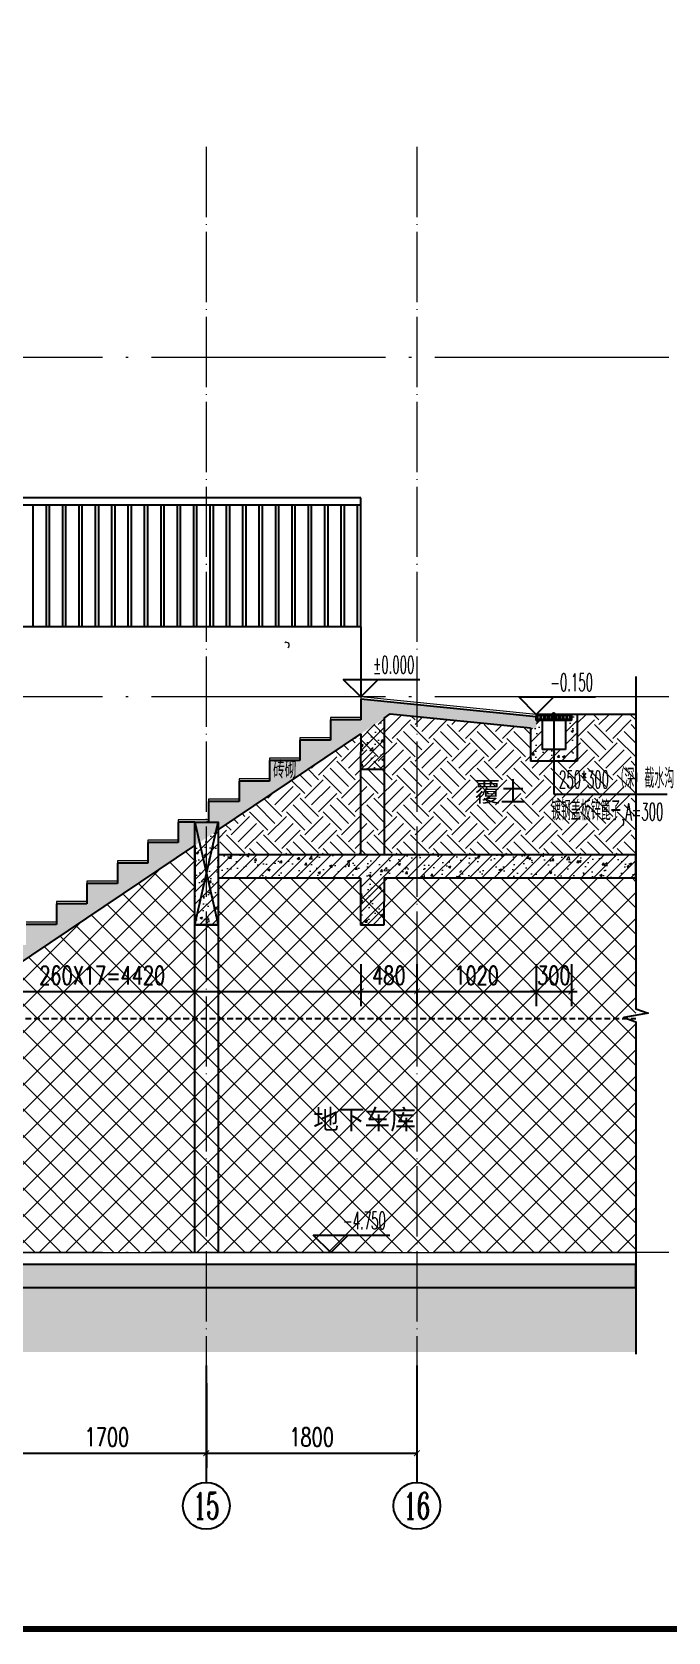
# Model space of a CAD drawing. Extents: x -812054 to 22247, y -644080 to 1003627.
# Drawn here: x -131211 to -125775, y -155995 to -142320 of the extents above; entities that cross this region are included whole.
import ezdxf
from ezdxf.enums import TextEntityAlignment as Align

# ---------------------------------------------------------------- set-up
doc = ezdxf.new("R2010")
doc.units = 0
doc.header["$LTSCALE"] = 1000
doc.linetypes.add('DOTE', pattern=[2.42, 2, -0.2, 0.02, -0.2])
doc.linetypes.add('HIDDEN', pattern=[0.375, 0.25, -0.125])
doc.layers.get('0').update_dxf_attribs({"linetype": 'CONTINUOUS'})
doc.layers.get('DEFPOINTS').update_dxf_attribs({"linetype": 'CONTINUOUS'})
for name, color, linetype in [('-TK', 7, 'CONTINUOUS'), ('A-AXIS_TEXT', 7, 'CONTINUOUS'), ('AXIS', 3, 'CONTINUOUS'), ('DIM_ELEV', 3, 'CONTINUOUS'), ('DIM_LEAD', 3, 'CONTINUOUS'), ('DIM_SYMB', 3, 'CONTINUOUS'), ('PUB_TEXT', 2, 'CONTINUOUS'), ('S-大样-砼线', 7, 'CONTINUOUS'), ('Stair-栏杆', 142, 'CONTINUOUS'), ('TEXT', 2, 'CONTINUOUS'), ('WALL', 5, 'CONTINUOUS'), ('地库集水坑', 128, 'CONTINUOUS'), ('审核', 1, 'CONTINUOUS'), ('尺寸标注', 86, 'CONTINUOUS'), ('看线', 251, 'CONTINUOUS')]:
    doc.layers.add(name, color=color, linetype=linetype)
for name, color, linetype, lineweight in [('AXIS_TEXT', 7, 'CONTINUOUS', 20), ('DOTE', 19, 'DOTE', 9), ('PUB_HATCH', 8, 'CONTINUOUS', 9), ('内粉刷', 37, 'CONTINUOUS', 9), ('填充', 251, 'CONTINUOUS', 5), ('立面-栏杆', 105, 'CONTINUOUS', 15)]:
    doc.layers.add(name, color=color, linetype=linetype, lineweight=lineweight)
doc.styles.add('_TCH_AXIS', font='COMPLEX', dxfattribs={"bigfont": 'GBCBIG'})
doc.styles.add('_TCH_DIM', font='SIMPLEX.shx', dxfattribs={"width": 0.7, "bigfont": 'GBCBIG.shx'})
doc.styles.add('_TCH_DIM_T3', font='SIMPLEX', dxfattribs={"width": 0.705882, "bigfont": 'GBCBIG'})
doc.styles.add('COMPLEX', font='COMPLEX')
doc.styles.add('TSSD_REIN', font='tssdeng.shx', dxfattribs={"width": 0.7, "height": 300, "bigfont": 'tssdchn.shx'})
doc.dimstyles.new('_TCH_ARCH&&50', dxfattribs={"dimtxt": 157.5, "dimasz": 50, "dimexe": 125, "dimexo": 150, "dimgap": 58.75, "dimtad": 1, "dimdec": 0, "dimzin": 0, "dimdsep": 46, "dimtxsty": '_TCH_DIM_T3', "dimblk": 'ARCHTICK', "dimcen": 0.09, "dimclrt": 7, "dimazin": 0, "dimtfac": 1, "dimtdec": 0, "dimtix": 1, "dimtmove": 2, "dimatfit": 3, "dimldrblk": 'ARCHTICK', "dimfxl": 1, "dimtolj": 1, "dimtzin": 0, "dimarcsym": 0})
pattern_1 = [(45, (-547608.875, -111693.935), (-53.033009, 53.033009), []), (50, (-547608.87, -111693.93), (215.178055, -18.82564), [22.5, -247.5]), (355, (-547608.87, -111693.93), (-41.6254, 225.65764), [18, -198]), (100.4514, (-547590.94, -111695.5), (173.55281, 206.83186), [19.12206, -210.34263]), (46.1842, (-547608.87, -111633.93), (320.17231, -49.6557), [33.75, -371.25]), (96.6356, (-547582.2, -111638.07), (280.39881, 292.23536), [28.68309, -315.5139]), (351.1842, (-547608.87, -111633.93), (280.39858, 292.23558), [27, -297]), (21, (-547578.87, -111648.93), (179.072116, -120.78567), [22.5, -247.5]), (326, (-547578.87, -111648.93), (72.9946, 217.54501), [18, -198]), (71.4514, (-547563.95, -111659), (252.06679, 96.75915), [19.12206, -210.34263]), (37.5, (-547608.875, -111693.935), (3.647957, 99.868156), [0, -195.6, 0, -201, 0, -198.75]), (7.5, (-547608.87, -111693.93), (78.92086, 118.323514), [0, -114.6, 0, -191.1, 0, -75.75]), (327.5, (-547675.775, -111693.935), (160.146731, -6.766462), [0, -75, 0, -234, 0, -310.5]), (317.5, (-547705.77, -111693.93), (174.95585, 30.031495), [0, -97.5, 0, -155.4, 0, -220.5])]

# ---------------------------------------------------------------- blocks, each defined once
blk = doc.blocks.new('_ArchTick')
at = {"color": 0, "linetype": 'ByBlock', "const_width": 0.15}
blk.add_lwpolyline([(-0.5, -0.5), (0.5, 0.5)], dxfattribs=at)
blk = doc.blocks.new('*D1078')
at = {"layer": 'AXIS', "color": 0, "lineweight": -2, "transparency": 16777216}
for p, q in [((-129721, -153867), (-129721, -154592)), ((-127921, -153867), (-127921, -154592)), ((-129721, -154467), (-127921, -154467))]:
    blk.add_line(p, q, dxfattribs=at)
at = {"layer": 'DEFPOINTS', "color": 0, "transparency": 16777216}
for p in [(-129721, -153717), (-127921, -153717), (-127921, -154467)]:
    blk.add_point(p, dxfattribs=at)
at = {"layer": 'AXIS', "color": 0, "lineweight": -2, "transparency": 16777216, "xscale": 50, "yscale": 50, "zscale": 50, "rotation": 180}
blk.add_blockref('_ArchTick', (-129721, -154467), dxfattribs=at)
at = {"layer": 'AXIS', "color": 0, "lineweight": -2, "transparency": 16777216, "xscale": 50, "yscale": 50, "zscale": 50}
blk.add_blockref('_ArchTick', (-127921, -154467), dxfattribs=at)
at = {"layer": 'AXIS', "color": 7, "transparency": 16777216, "insert": (-128821, -154329), "char_height": 157.5, "attachment_point": 5, "style": '_TCH_DIM_T3'}
blk.add_mtext('\\A1;1800', dxfattribs=at)
blk = doc.blocks.new('*D1079')
at = {"layer": 'AXIS', "color": 0, "lineweight": -2, "transparency": 16777216}
for p, q in [((-131421, -153867), (-131421, -154592)), ((-129721, -153867), (-129721, -154592)), ((-131421, -154467), (-129721, -154467))]:
    blk.add_line(p, q, dxfattribs=at)
at = {"layer": 'DEFPOINTS', "color": 0, "transparency": 16777216}
for p in [(-131421, -153717), (-129721, -153717), (-129721, -154467)]:
    blk.add_point(p, dxfattribs=at)
at = {"layer": 'AXIS', "color": 0, "lineweight": -2, "transparency": 16777216, "xscale": 50, "yscale": 50, "zscale": 50, "rotation": 180}
blk.add_blockref('_ArchTick', (-131421, -154467), dxfattribs=at)
at = {"layer": 'AXIS', "color": 0, "lineweight": -2, "transparency": 16777216, "xscale": 50, "yscale": 50, "zscale": 50}
blk.add_blockref('_ArchTick', (-129721, -154467), dxfattribs=at)
at = {"layer": 'AXIS', "color": 7, "transparency": 16777216, "insert": (-130571, -154329), "char_height": 157.5, "attachment_point": 5, "style": '_TCH_DIM_T3'}
blk.add_mtext('\\A1;1700', dxfattribs=at)
blk = doc.blocks.new('*D1095')
at = {"layer": 'DEFPOINTS', "color": 0, "transparency": 16777216}
for p in [(-126901, -150137), (-126601, -150137), (-126601, -150520)]:
    blk.add_point(p, dxfattribs=at)
at = {"layer": '尺寸标注', "color": 0, "lineweight": -2, "transparency": 16777216}
for p, q in [((-126901, -150287), (-126901, -150645)), ((-126601, -150287), (-126601, -150645)), ((-126901, -150520), (-126951, -150520)), ((-126901, -150520), (-126601, -150520)), ((-126601, -150520), (-126551, -150520))]:
    blk.add_line(p, q, dxfattribs=at)
at = {"layer": '尺寸标注', "color": 0, "lineweight": -2, "transparency": 16777216, "xscale": 50, "yscale": 50, "zscale": 50}
blk.add_blockref('_ArchTick', (-126901, -150520), dxfattribs=at)
at = {"layer": '尺寸标注', "color": 0, "lineweight": -2, "transparency": 16777216, "xscale": 50, "yscale": 50, "zscale": 50, "rotation": 180}
blk.add_blockref('_ArchTick', (-126601, -150520), dxfattribs=at)
at = {"layer": '尺寸标注', "color": 7, "transparency": 16777216, "insert": (-126751, -150383), "char_height": 157.5, "attachment_point": 5, "style": '_TCH_DIM_T3'}
blk.add_mtext('\\A1;300', dxfattribs=at)
blk = doc.blocks.new('*D1096')
at = {"layer": 'DEFPOINTS', "color": 0, "transparency": 16777216}
for p in [(-127921, -150137), (-126901, -150137), (-126901, -150520)]:
    blk.add_point(p, dxfattribs=at)
at = {"layer": '尺寸标注', "color": 0, "lineweight": -2, "transparency": 16777216}
for p, q in [((-127921, -150287), (-127921, -150645)), ((-126901, -150287), (-126901, -150645)), ((-127921, -150520), (-126901, -150520))]:
    blk.add_line(p, q, dxfattribs=at)
at = {"layer": '尺寸标注', "color": 0, "lineweight": -2, "transparency": 16777216, "xscale": 50, "yscale": 50, "zscale": 50, "rotation": 180}
blk.add_blockref('_ArchTick', (-127921, -150520), dxfattribs=at)
at = {"layer": '尺寸标注', "color": 0, "lineweight": -2, "transparency": 16777216, "xscale": 50, "yscale": 50, "zscale": 50}
blk.add_blockref('_ArchTick', (-126901, -150520), dxfattribs=at)
at = {"layer": '尺寸标注', "color": 7, "transparency": 16777216, "insert": (-127411, -150383), "char_height": 157.5, "attachment_point": 5, "style": '_TCH_DIM_T3'}
blk.add_mtext('\\A1;1020', dxfattribs=at)
blk = doc.blocks.new('*D1097')
at = {"layer": 'DEFPOINTS', "color": 0, "transparency": 16777216}
for p in [(-128401, -150137), (-127921, -150137), (-127921, -150520)]:
    blk.add_point(p, dxfattribs=at)
at = {"layer": '尺寸标注', "color": 0, "lineweight": -2, "transparency": 16777216}
for p, q in [((-128401, -150287), (-128401, -150645)), ((-127921, -150287), (-127921, -150645)), ((-128401, -150520), (-127921, -150520))]:
    blk.add_line(p, q, dxfattribs=at)
at = {"layer": '尺寸标注', "color": 0, "lineweight": -2, "transparency": 16777216, "xscale": 50, "yscale": 50, "zscale": 50, "rotation": 180}
blk.add_blockref('_ArchTick', (-128401, -150520), dxfattribs=at)
at = {"layer": '尺寸标注', "color": 0, "lineweight": -2, "transparency": 16777216, "xscale": 50, "yscale": 50, "zscale": 50}
blk.add_blockref('_ArchTick', (-127921, -150520), dxfattribs=at)
at = {"layer": '尺寸标注', "color": 7, "transparency": 16777216, "insert": (-128161, -150383), "char_height": 157.5, "attachment_point": 5, "style": '_TCH_DIM_T3'}
blk.add_mtext('\\A1;480', dxfattribs=at)
blk = doc.blocks.new('*D1098')
at = {"layer": 'DEFPOINTS', "color": 0, "transparency": 16777216}
for p in [(-132821, -150137), (-128401, -150137), (-128401, -150520)]:
    blk.add_point(p, dxfattribs=at)
at = {"layer": '尺寸标注', "color": 0, "lineweight": -2, "transparency": 16777216}
for p, q in [((-132821, -150287), (-132821, -150645)), ((-128401, -150287), (-128401, -150645)), ((-132821, -150520), (-128401, -150520))]:
    blk.add_line(p, q, dxfattribs=at)
at = {"layer": '尺寸标注', "color": 0, "lineweight": -2, "transparency": 16777216, "xscale": 50, "yscale": 50, "zscale": 50, "rotation": 180}
blk.add_blockref('_ArchTick', (-132821, -150520), dxfattribs=at)
at = {"layer": '尺寸标注', "color": 0, "lineweight": -2, "transparency": 16777216, "xscale": 50, "yscale": 50, "zscale": 50}
blk.add_blockref('_ArchTick', (-128401, -150520), dxfattribs=at)
at = {"layer": '尺寸标注', "color": 7, "transparency": 16777216, "insert": (-130611, -150383), "char_height": 157.5, "attachment_point": 5, "style": '_TCH_DIM_T3'}
blk.add_mtext('\\A1;260X17=4420', dxfattribs=at)
blk = doc.blocks.new('_AXISO')
blk.add_circle((0, 0), 0.5)
at = {"layer": 'A-AXIS_TEXT', "style": 'COMPLEX', "width": 1.041667}
blk.add_attdef('A', text='', height=0.56, dxfattribs=at).set_placement((-0.25, -0.28), (0.25, -0.28), align=Align.FIT)
blk = doc.blocks.new('A1')
at = {"const_width": 100}
blk.add_lwpolyline([(2500, 58400), (2500, 1000), (83100, 1000), (83100, 58400)], close=True, dxfattribs=at)

msp = doc.modelspace()

# ---------------------------------------------------------------- hatches: boundary and pattern name
at = {"layer": 'PUB_HATCH'}
h = msp.add_hatch(dxfattribs=at)
h.set_pattern_fill('钢筋混凝土', color=256, scale=30, style=0)
h.set_pattern_definition(pattern_1)
h.paths.add_polyline_path([(-126901.18, -148172.73), (-128401.18, -148022.73), (-128401.18, -148197.73), (-128661.18, -148197.73), (-128661.18, -148372.73), (-128921.18, -148372.73), (-128921.18, -148547.73), (-129181.18, -148547.73), (-129181.18, -148722.73), (-129441.18, -148722.73), (-129441.18, -148897.73), (-129701.18, -148897.73), (-129701.18, -149072.73), (-129961.18, -149072.73), (-129961.18, -149247.73), (-130221.18, -149247.73), (-130221.18, -149422.73), (-130481.18, -149422.73), (-130481.18, -149597.73), (-130741.18, -149597.73), (-130741.18, -149772.73), (-131001.18, -149772.73), (-131001.18, -149947.73), (-131261.18, -149947.73), (-131261.18, -150122.73), (-131521.18, -150122.73), (-131521.18, -150297.73), (-131781.18, -150297.73), (-131781.18, -150472.73), (-132041.18, -150472.73), (-132041.18, -150647.73), (-132301.18, -150647.73), (-132301.18, -150822.73), (-132561.18, -150822.73), (-132561.18, -150997.73), (-132821.18, -150997.73), (-132821.18, -151172.73), (-133921.24, -151172.73), (-133921.24, -151272.73), (-133021.18, -151272.73), (-133021.18, -151572.73), (-132821.18, -151572.73), (-132821.18, -151293.27), (-128148.89, -148148.45), (-126901.18, -148273.23)])
h = msp.add_hatch(dxfattribs=at)
h.set_pattern_fill('钢筋混凝土', color=256, scale=30, style=0)
h.set_pattern_definition(pattern_1)
h.paths.add_polyline_path([(-128201.28, -148183.72), (-128401.52, -148318.49), (-128402.06, -148622.62), (-128202.06, -148622.98)])
h = msp.add_hatch(dxfattribs=at)
h.set_pattern_fill('钢筋混凝土', color=256, scale=30, style=0)
h.set_pattern_definition(pattern_1)
h.paths.add_polyline_path([(-128401.3, -148197.73), (-128401.18, -148197.73), (-128401.18, -148130.4)])
h = msp.add_hatch(dxfattribs=at)
h.set_pattern_fill('钢筋混凝土', color=256, scale=30, style=0)
h.set_pattern_definition(pattern_1)
h.paths.add_polyline_path([(-126901.18, -148202.73), (-126901.18, -148273.23), (-126951.49, -148268.19), (-126951.49, -148552.73), (-126851.49, -148452.73), (-126851.49, -148202.73)])
h = msp.add_hatch(dxfattribs=at)
h.set_pattern_fill('钢筋混凝土', color=256, scale=30, style=0)
h.set_pattern_definition(pattern_1)
h.paths.add_polyline_path([(-126551.13, -148202.73), (-126651.13, -148202.73), (-126651.13, -148452.73), (-126551.13, -148552.73)])
h = msp.add_hatch(dxfattribs=at)
h.set_pattern_fill('钢筋混凝土', color=256, scale=30, style=0)
h.set_pattern_definition(pattern_1)
h.paths.add_polyline_path([(-126601.18, -148152.73), (-126601.13, -148202.73), (-126551.13, -148202.67), (-126551.18, -148152.67)])
h = msp.add_hatch(dxfattribs=at)
h.set_pattern_fill('钢筋混凝土', color=256, scale=30, style=0)
h.set_pattern_definition(pattern_1)
h.paths.add_polyline_path([(-126551.13, -148552.73), (-126651.13, -148452.73), (-126851.49, -148452.73), (-126951.49, -148552.73)])
h = msp.add_hatch(dxfattribs=at)
h.set_pattern_fill('钢筋混凝土', color=256, scale=30, style=0)
h.set_pattern_definition(pattern_1)
h.paths.add_polyline_path([(-129619.99, -149138.62), (-129820.19, -149273.37), (-129820.3, -149352.58), (-129687.07, -149419.34), (-129620.3, -149352.73)])
h = msp.add_hatch(dxfattribs=at)
h.set_pattern_fill('钢筋混凝土', color=256, scale=30, style=0)
h.set_pattern_definition(pattern_1)
h.paths.add_polyline_path([(-129819.89, -149072.73), (-129719.89, -149072.73), (-129819.89, -149072.58)])
h = msp.add_hatch(dxfattribs=at)
h.set_pattern_fill('钢筋混凝土', color=256, scale=30, style=0)
h.set_pattern_definition(pattern_1)
h.paths.add_polyline_path([(-129687.07, -149419.34), (-129820.3, -149352.58), (-129821.18, -149952.5), (-129621.18, -149952.8), (-129620.6, -149552.73)])
h = msp.add_hatch(dxfattribs=at)
h.set_pattern_fill('钢筋混凝土', color=256, scale=30, style=0)
h.set_pattern_definition(pattern_1)
h.paths.add_polyline_path([(-128302.26, -149486.06), (-128302.06, -149352.73), (-129620.3, -149352.73), (-129687.07, -149419.34), (-129620.6, -149552.73), (-128402.36, -149552.73)])
h = msp.add_hatch(dxfattribs=at)
h.set_pattern_fill('钢筋混凝土', color=256, scale=30, style=0)
h.set_pattern_definition(pattern_1)
h.paths.add_polyline_path([(-126048.93, -149352.73), (-128302.06, -149352.73), (-128302.26, -149486.06), (-128202.36, -149552.73), (-126048.93, -149552.73)])
h = msp.add_hatch(dxfattribs=at)
h.set_pattern_fill('钢筋混凝土', color=256, scale=30, style=0)
h.set_pattern_definition(pattern_1)
h.paths.add_polyline_path([(-128302.26, -149486.06), (-128402.36, -149552.73), (-128402.94, -149952.5), (-128202.94, -149952.8), (-128202.36, -149552.73)])
h = msp.add_hatch(dxfattribs=at)
h.set_pattern_fill('钢筋混凝土', color=256, scale=30, style=0)
h.set_pattern_definition(pattern_1)
h.paths.add_polyline_path([(-126048.93, -152852.73), (-134321.18, -152852.73), (-134321.18, -153052.73), (-126048.93, -153052.73)])
at = {"layer": '地库集水坑'}
h = msp.add_hatch(dxfattribs=at)
h.set_pattern_fill('STEEL', color=250, scale=20, angle=45, style=0)
h.set_pattern_definition([(90, (-2028553.115, 3794536.318), (-31.75, 5e-15), []), (90, (-2028564.34, 3794547.543), (-31.75, 5e-15), [])])
h.paths.add_polyline_path([(-126601.18, -148152.73), (-126901.18, -148152.73), (-126901.18, -148202.73), (-126601.18, -148202.73)])
at = {"layer": '填充'}
h = msp.add_hatch(dxfattribs=at)
h.set_pattern_fill('EARTH', color=250, scale=70, angle=45, style=0)
h.set_pattern_definition([(45, (-1272846.93, -546901), (0, 314.308964), [222.25, -222.25]), (45, (-1272905.86, -546842.06), (0, 314.308964), [222.25, -222.25]), (45, (-1272964.8, -546783.13), (0, 314.308964), [222.25, -222.25]), (135, (-1272964.8, -546743.84), (-314.308964, 0), [222.25, -222.25]), (135, (-1272905.86, -546684.9), (-314.308964, 0), [222.25, -222.25]), (135, (-1272846.93, -546625.97), (-314.308964, 0), [222.25, -222.25])])
h.paths.add_polyline_path([(-126551.13, -148273.23), (-126551.13, -148552.73), (-126951.49, -148552.73), (-126954.08, -148267.94), (-128148.89, -148148.45), (-129620.3, -149138.83), (-129620.3, -149352.73), (-126048.93, -149352.73), (-126048.93, -148152.76), (-126551.13, -148152.76), (-126551.13, -148273.23)])
h = msp.add_hatch(dxfattribs=at)
h.set_pattern_fill('ANSI37', color=196, scale=100, style=0)
h.set_pattern_definition([(45, (-129371.18, -142892.69), (-112.2532, 112.2532), []), (135, (-129371.18, -142892.69), (-112.2532, -112.2532), [])])
edge = h.paths.add_edge_path()
edge.add_line((-129620.76, -149554.28), (-129620.76, -149954.42))
edge.add_line((-129620.76, -149954.42), (-129821.19, -149953.99))
edge.add_line((-129821.19, -149953.99), (-129820.19, -149273.37))
edge.add_line((-129820.19, -149273.37), (-130235.24, -149552.73))
edge.add_line((-130235.24, -149552.73), (-132821.18, -151293.27))
edge.add_line((-132821.18, -151293.27), (-132821.18, -151572.73))
edge.add_line((-132821.18, -151572.73), (-133021.18, -151572.73))
edge.add_line((-133021.18, -151572.73), (-133021.18, -151272.73))
edge.add_line((-133021.18, -151272.73), (-133871.18, -151272.73))
edge.add_line((-133871.18, -151272.73), (-133871.18, -151552.73))
edge.add_line((-134071.36, -151552.73), (-134221, -151552.73))
edge.add_line((-134221, -151552.73), (-134221.18, -152752.73))
edge.add_line((-134221.18, -152752.73), (-126048.93, -152752.73))
edge.add_line((-126048.93, -152752.73), (-126048.93, -149552.73))
edge.add_line((-126048.93, -149552.73), (-129620.33, -149554.28))
h = msp.add_hatch(dxfattribs=at)
h.set_pattern_fill('EARTH', color=250, scale=50, angle=45, style=0)
h.set_pattern_definition([(45, (-292816.2, -15968.66), (0, 224.5064), [158.75, -158.75]), (45, (-292858.3, -15926.56), (0, 224.5064), [158.75, -158.75]), (45, (-292900.39, -15884.47), (0, 224.5064), [158.75, -158.75]), (135, (-292900.39, -15856.4), (-224.5064, 0), [158.75, -158.75]), (135, (-292858.3, -15814.31), (-224.5064, 0), [158.75, -158.75]), (135, (-292816.2, -15772.21), (-224.5064, 0), [158.75, -158.75])])
h.paths.add_polyline_path([(-126048.93, -153602.62), (-126048.93, -153052.37), (-141227.78, -153052.37), (-141227.78, -153602.62)])

# ---------------------------------------------------------------- linework, layer by layer
at = {"layer": 'AXIS'}
for p, q in [((-129721.18, -153716.82), (-129721.18, -154716.82)), ((-127921.18, -153716.82), (-127921.18, -154716.82))]:
    msp.add_line(p, q, dxfattribs=at)
at = {"layer": 'DIM_ELEV', "color": 6}
for p, q in [((-128401.18, -148002.73), (-128551.18, -147852.73)), ((-128551.18, -147852.73), (-127895.18, -147852.73)), ((-128401.18, -148002.73), (-128251.18, -147852.73)), ((-126901.18, -148152.73), (-127051.18, -148002.73)), ((-127051.18, -148002.73), (-126395.18, -148002.73)), ((-126901.18, -148152.73), (-126751.18, -148002.73))]:
    msp.add_line(p, q, dxfattribs=at)
at = {"layer": 'DIM_ELEV'}
for p, q in [((-128657.94, -152752.73), (-128807.94, -152602.73)), ((-128807.94, -152602.73), (-128151.94, -152602.73)), ((-128657.94, -152752.73), (-128507.94, -152602.73))]:
    msp.add_line(p, q, dxfattribs=at)
at = {"layer": 'DIM_LEAD'}
for p, q in [((-126751.31, -148152.74), (-126751.31, -148833.38)), ((-126751.31, -148833.38), (-125781.36, -148833.38))]:
    msp.add_line(p, q, dxfattribs=at)
at = {"layer": 'DIM_LEAD', "const_width": 20}
msp.add_lwpolyline([(-126751.31, -148142.74, 1), (-126751.31, -148162.74, 1)], format="xyb", close=True, dxfattribs=at)
at = {"layer": 'DIM_SYMB'}
msp.add_lwpolyline([(-126048.93, -147828.38), (-126048.93, -150668.67), (-125943.93, -150706.89), (-126153.93, -150743.92), (-126048.93, -150781.17), (-126048.93, -153621.47)], dxfattribs=at)
at = {"layer": 'DOTE', "linetype": 'DOTE', "ltscale": 0.3}
for p, q in [((-129721.18, -143302.69), (-129721.18, -153716.82)), ((-127921.18, -143302.69), (-127921.18, -153716.82))]:
    msp.add_line(p, q, dxfattribs=at)
at = {"layer": 'DOTE', "linetype": 'DOTE'}
for p, q in [((-125768.93, -145102.73), (-141495.72, -145102.73)), ((-125768.93, -148002.73), (-141495.72, -148002.73)), ((-125768.93, -152752.73), (-141495.72, -152752.73))]:
    msp.add_line(p, q, dxfattribs=at)
at = {"layer": 'S-大样-砼线'}
for p, q in [((-129820.19, -149952.05), (-129620.89, -149072.58)), ((-129819.89, -149072.58), (-129621.18, -149952.12))]:
    msp.add_line(p, q, dxfattribs=at)
msp.add_lwpolyline([(-129621.18, -149952.05), (-129820.19, -149952.05), (-129819.89, -149072.58), (-129620.89, -149072.58)], close=True, dxfattribs=at)
at = {"layer": 'Stair-栏杆'}
for p, q in [((-128401.18, -146302.73), (-133071.16, -146302.73)), ((-128401.18, -146362.73), (-133071.16, -146362.73))]:
    msp.add_line(p, q, dxfattribs=at)
for points in [[(-128401.18, -147402.73), (-128401.18, -146302.73)], [(-131201.18, -147402.73), (-131201.18, -146362.73)], [(-131091.18, -146362.73), (-131091.18, -147402.73)], [(-131061.18, -147402.73), (-131061.18, -146362.73)], [(-130951.18, -146362.73), (-130951.18, -147402.73)], [(-130921.18, -147402.73), (-130921.18, -146362.73)], [(-130811.18, -146362.73), (-130811.18, -147402.73)], [(-130781.18, -147402.73), (-130781.18, -146362.73)], [(-130671.18, -146362.73), (-130671.18, -147402.73)], [(-130641.18, -147402.73), (-130641.18, -146362.73)], [(-130531.18, -146362.73), (-130531.18, -147402.73)], [(-130501.18, -147402.73), (-130501.18, -146362.73)], [(-130391.18, -146362.73), (-130391.18, -147402.73)], [(-130361.18, -147402.73), (-130361.18, -146362.73)], [(-130251.18, -146362.73), (-130251.18, -147402.73)], [(-130221.18, -147402.73), (-130221.18, -146362.73)], [(-130111.18, -146362.73), (-130111.18, -147402.73)], [(-130081.18, -147402.73), (-130081.18, -146362.73)], [(-129971.18, -146362.73), (-129971.18, -147402.73)], [(-129941.18, -147402.73), (-129941.18, -146362.73)], [(-129831.18, -146362.73), (-129831.18, -147402.73)], [(-129801.18, -147402.73), (-129801.18, -146362.73)], [(-129691.18, -146362.73), (-129691.18, -147402.73)], [(-129661.18, -147402.73), (-129661.18, -146362.73)], [(-129551.18, -146362.73), (-129551.18, -147402.73)], [(-129521.18, -147402.73), (-129521.18, -146362.73)], [(-129411.18, -146362.73), (-129411.18, -147402.73)], [(-129381.18, -147402.73), (-129381.18, -146362.73)], [(-129271.18, -146362.73), (-129271.18, -147402.73)], [(-129241.18, -147402.73), (-129241.18, -146362.73)], [(-129131.18, -146362.73), (-129131.18, -147402.73)], [(-129101.18, -147402.73), (-129101.18, -146362.73)], [(-128991.18, -146362.73), (-128991.18, -147402.73)], [(-128961.18, -147402.73), (-128961.18, -146362.73)], [(-128851.18, -146362.73), (-128851.18, -147402.73)], [(-128821.18, -147402.73), (-128821.18, -146362.73)], [(-128711.18, -146362.73), (-128711.18, -147402.73)], [(-128681.18, -147402.73), (-128681.18, -146362.73)], [(-128571.18, -146362.73), (-128571.18, -147402.73)], [(-128541.18, -147402.73), (-128541.18, -146362.73)], [(-128431.18, -146362.73), (-128431.18, -147402.73)]]:
    msp.add_lwpolyline(points, dxfattribs=at)
at = {"layer": 'WALL'}
for p, q in [((-126901.18, -148172.73), (-128401.18, -148022.73)), ((-128401.18, -148022.73), (-128401.18, -148130.4)), ((-128401.3, -148197.73), (-128661.18, -148197.73)), ((-128661.18, -148197.73), (-128661.18, -148372.73)), ((-128401.18, -148130.4), (-128401.3, -148197.73)), ((-128201.28, -148183.72), (-128202.06, -148622.98)), ((-128201.28, -148183.72), (-128148.89, -148148.45)), ((-128148.89, -148148.45), (-126951.49, -148268.19)), ((-126901.18, -148202.73), (-126901.18, -148172.73)), ((-126851.49, -148202.73), (-126851.49, -148452.73)), ((-126601.13, -148202.73), (-126651.13, -148202.73)), ((-126651.13, -148202.73), (-126651.13, -148452.73)), ((-126551.18, -148152.67), (-126601.18, -148152.73)), ((-126601.18, -148152.73), (-126601.13, -148202.73)), ((-126551.18, -148152.67), (-126551.13, -148202.67)), ((-126551.13, -148202.73), (-126551.13, -148552.73)), ((-129619.99, -149138.62), (-128401.52, -148318.49)), ((-128661.18, -148372.73), (-128921.18, -148372.73)), ((-128921.18, -148372.73), (-128921.18, -148547.73)), ((-128401.52, -148318.49), (-128402.06, -148622.62)), ((-126951.49, -148268.19), (-126951.49, -148552.73)), ((-126651.13, -148452.73), (-126851.49, -148452.73)), ((-128921.18, -148547.73), (-129181.18, -148547.73)), ((-129181.18, -148547.73), (-129181.18, -148722.73)), ((-128202.06, -148622.98), (-128402.06, -148622.62)), ((-126551.13, -148552.73), (-126951.49, -148552.73)), ((-129181.18, -148722.73), (-129441.18, -148722.73)), ((-129441.18, -148722.73), (-129441.18, -148897.73)), ((-129441.18, -148897.73), (-129701.18, -148897.73)), ((-129701.18, -148897.73), (-129701.18, -149072.73)), ((-129819.89, -149072.73), (-129961.18, -149072.73)), ((-129961.18, -149072.73), (-129961.18, -149247.73)), ((-129819.89, -149072.58), (-129819.89, -149072.73)), ((-129701.18, -149072.73), (-129719.89, -149072.73)), ((-129619.99, -149138.62), (-129620.3, -149352.73)), ((-132821.18, -151293.27), (-129820.19, -149273.37)), ((-129961.18, -149247.73), (-130221.18, -149247.73)), ((-130221.18, -149247.73), (-130221.18, -149422.73)), ((-129820.19, -149273.37), (-129820.3, -149352.58)), ((-130221.18, -149422.73), (-130481.18, -149422.73)), ((-130481.18, -149422.73), (-130481.18, -149597.73)), ((-129820.3, -149352.58), (-129821.18, -149952.5)), ((-128302.06, -149352.73), (-129620.3, -149352.73)), ((-126048.93, -149352.73), (-128302.06, -149352.73)), ((-126048.93, -149552.73), (-126048.93, -149352.73)), ((-130481.18, -149597.73), (-130741.18, -149597.73)), ((-130741.18, -149597.73), (-130741.18, -149772.73)), ((-129620.6, -149552.73), (-129621.18, -149952.8)), ((-128402.36, -149552.73), (-129620.6, -149552.73)), ((-128402.36, -149552.73), (-128402.94, -149952.5)), ((-128202.36, -149552.73), (-128202.94, -149952.8)), ((-126048.93, -149552.73), (-128202.36, -149552.73)), ((-130741.18, -149772.73), (-131001.18, -149772.73)), ((-131001.18, -149772.73), (-131001.18, -149947.73)), ((-131001.18, -149947.73), (-131261.18, -149947.73)), ((-129621.18, -149952.8), (-129821.18, -149952.5)), ((-128202.94, -149952.8), (-128402.94, -149952.5)), ((-126048.93, -152852.73), (-134321.18, -152852.73)), ((-126048.93, -153052.73), (-126048.93, -152852.73)), ((-126048.93, -153052.73), (-134321.18, -153052.73))]:
    msp.add_line(p, q, dxfattribs=at)
at = {"layer": 'WALL', "color": 1}
msp.add_line((-126048.93, -148152.76), (-126551.18, -148152.67), dxfattribs=at)
at = {"layer": '内粉刷'}
msp.add_line((-134221.22, -152752.73), (-126048.93, -152752.73), dxfattribs=at)
msp.add_lwpolyline([(-126901.18, -148152.73), (-128401.18, -148002.73), (-128401.18, -148177.73), (-128661.18, -148177.73), (-128661.18, -148352.73), (-128921.18, -148352.73), (-128921.18, -148527.73), (-129181.18, -148527.73), (-129181.18, -148702.73), (-129441.18, -148702.73), (-129441.18, -148877.73), (-129701.18, -148877.73), (-129701.18, -149052.73), (-129961.18, -149052.73), (-129961.18, -149227.73), (-130221.18, -149227.73), (-130221.18, -149402.73), (-130481.18, -149402.73), (-130481.18, -149577.73), (-130741.18, -149577.73), (-130741.18, -149752.73), (-131001.18, -149752.73), (-131001.18, -149927.73), (-131261.18, -149927.73)], dxfattribs=at)
at = {"layer": '地库集水坑'}
for points in [[(-126601.18, -148152.73), (-126901.18, -148152.73), (-126901.18, -148202.73), (-126601.18, -148202.73)], [(-126611.18, -148162.73), (-126891.18, -148162.73), (-126891.18, -148192.73), (-126611.18, -148192.73)]]:
    msp.add_lwpolyline(points, close=True, dxfattribs=at)
at = {"layer": '审核', "color": 58, "linetype": 'HIDDEN', "ltscale": 0.2}
msp.add_line((-132018.09, -150752.73), (-126048.93, -150752.73), dxfattribs=at)
at = {"layer": '看线', "color": 32}
for q in [(-133071.16, -147402.51), (-128401.18, -148002.73)]:
    msp.add_line((-128401.18, -147402.73), q, dxfattribs=at)
at = {"layer": '看线'}
for p, q in [((-128402.06, -148622.62), (-128402.06, -149352.73)), ((-128202.06, -148622.98), (-128202.06, -149352.73)), ((-129821.18, -149952.87), (-129821.18, -152752.95)), ((-129621.18, -149952.87), (-129621.18, -152752.95))]:
    msp.add_line(p, q, dxfattribs=at)
at = {"layer": '立面-栏杆', "color": 4}
msp.add_arc((-129037.22, -147560.97), 25, 303.943587, 123.943587, dxfattribs=at)

# ---------------------------------------------------------------- block references
at = {"layer": '-TK', "xscale": 0.5, "yscale": 0.5, "zscale": 0.5}
msp.add_blockref('A1', (-159676.1, -156470.18), dxfattribs=at)
at = {"layer": 'AXIS'}
ref = msp.add_blockref('_AXISO', (-129721.18, -154916.82), dxfattribs=dict(at, xscale=400, yscale=400, zscale=400))
ref.add_attrib('A', '15', dxfattribs={"layer": 'AXIS_TEXT', "height": 226.274, "style": '_TCH_AXIS', "width": 0.724138}).set_placement((-129834.32, -155029.96), (-129608.05, -155029.96), align=Align.FIT)
ref = msp.add_blockref('_AXISO', (-127921.18, -154916.82), dxfattribs=dict(at, xscale=400, yscale=400, zscale=400))
ref.add_attrib('A', '16', dxfattribs={"layer": 'AXIS_TEXT', "height": 226.274, "style": '_TCH_AXIS', "width": 0.724138}).set_placement((-128034.32, -155029.96), (-127808.05, -155029.96), align=Align.FIT)

# ---------------------------------------------------------------- texts
at = {"layer": 'PUB_TEXT', "color": 6, "style": '_TCH_DIM', "width": 0.494118}
for s, p in [('%%P0.000', (-128295.18, -147802.68)), ('-0.150', (-126781.18, -147952.68))]:
    msp.add_text(s, height=148.75, dxfattribs=at).set_placement(p)
at = {"layer": 'PUB_TEXT', "style": '_TCH_DIM'}
for s, height, width, p in [('250*300', 148.75, 0.494118, (-126707.88, -148783.33)), ('（深）截水沟', 168.794, 0.7, (-126231.88, -148783.33)), ('镀钢盖板锌篦子', 168.794, 0.7, (-126775.43, -149058.43)), (',A=300', 148.75, 0.494118, (-126173.36, -149058.43)), ('-4.750', 148.75, 0.494118, (-128551.94, -152552.68))]:
    msp.add_text(s, height=height, dxfattribs=dict(at, width=width)).set_placement(p)
at = {"layer": 'PUB_TEXT'}
for s, p in [('覆土', (-127427.64, -148898.42)), ('地下车库', (-128807.37, -151698.42))]:
    msp.add_text(s, height=168.794, dxfattribs=at).set_placement(p)
at = {"layer": 'TEXT', "color": 230, "style": 'TSSD_REIN', "width": 0.7}
msp.add_text('砖砌', height=150, dxfattribs=at).set_placement((-129051.44, -148699.98), align=Align.CENTER)

# ---------------------------------------------------------------- dimensions: what is measured, and where the dimension line sits
at = {"layer": 'AXIS'}
for p1, p2, picture, middle in [((-131421.18, -153716.82), (-129721.18, -153716.82), '*D1079', (-130571.18, -154329.32)), ((-129721.18, -153716.82), (-127921.18, -153716.82), '*D1078', (-128821.18, -154329.32))]:
    dim = msp.add_aligned_dim(p1=p1, p2=p2, distance=-750, dimstyle='_TCH_ARCH&&50', dxfattribs=at)
    dim.commit()
    dim.dimension.update_dxf_attribs({"geometry": picture, "text_midpoint": middle})
at = {"layer": '尺寸标注', "color": 106}
dim = msp.add_aligned_dim(p1=(-132821.18, -150136.52), p2=(-128401.18, -150136.52), distance=-383.61, text='260X17=4420', dimstyle='_TCH_ARCH&&50', dxfattribs=at)
dim.commit()
dim.dimension.update_dxf_attribs({"geometry": '*D1098', "text_midpoint": (-130611.18, -150382.63)})
for p1, p2, picture, middle in [((-128401.18, -150136.52), (-127921.18, -150136.52), '*D1097', (-128161.18, -150382.63)), ((-127921.18, -150136.52), (-126901.18, -150136.52), '*D1096', (-127411.18, -150382.63)), ((-126901.18, -150136.52), (-126601.18, -150136.52), '*D1095', (-126751.18, -150382.63))]:
    dim = msp.add_aligned_dim(p1=p1, p2=p2, distance=-383.61, dimstyle='_TCH_ARCH&&50', dxfattribs=at)
    dim.commit()
    dim.dimension.update_dxf_attribs({"geometry": picture, "text_midpoint": middle})

doc.saveas('drawing.dxf')
